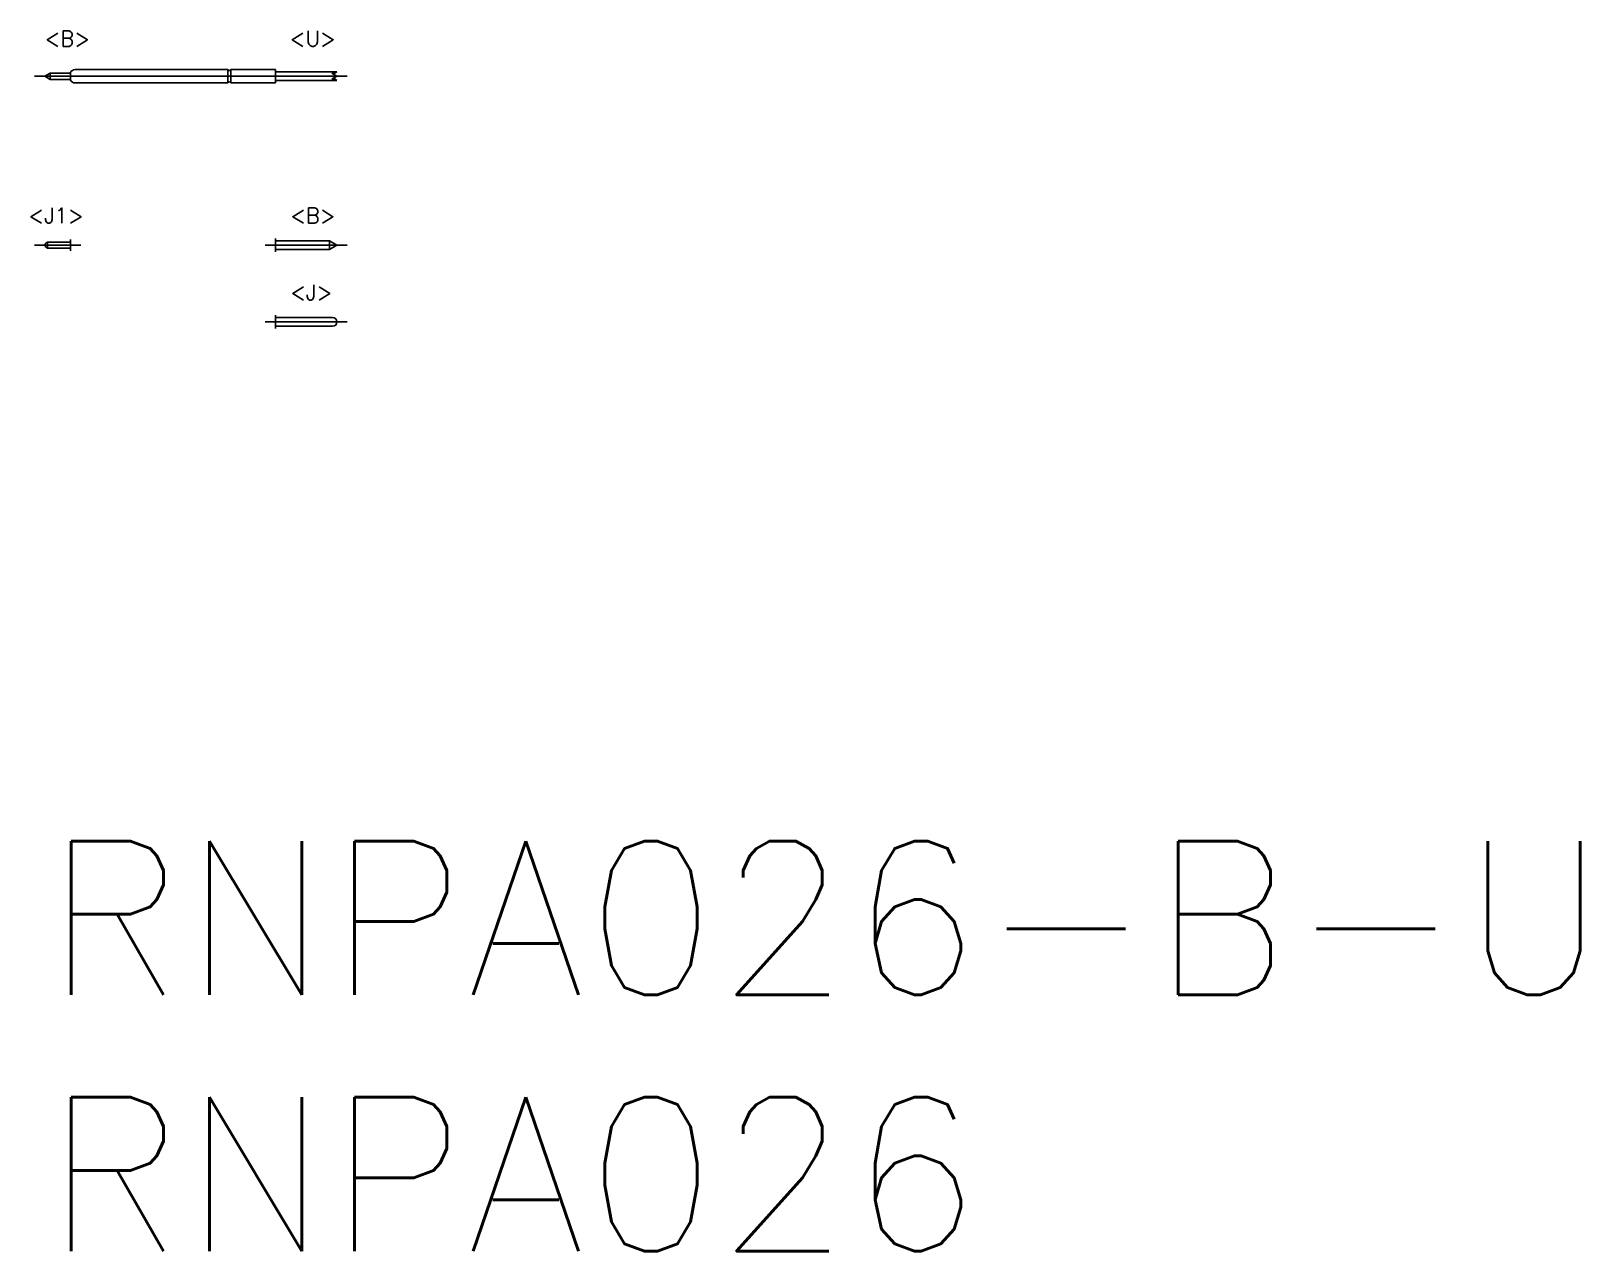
# Model space of a CAD drawing. Extents: x -0.3 to 30, y -8 to 15.8.
import ezdxf

# ---------------------------------------------------------------- set-up
doc = ezdxf.new("R2010")
doc.units = 0
doc.header["$LTSCALE"] = 0.5
doc.linetypes.add('CENTER', pattern=[50.8, 31.75, -6.35, 6.35, -6.35])
for name, color, linetype in [('MSM_CENTER', 1, 'CENTER'), ('MSM_CONTINUOUS', 7, 'CONTINUOUS'), ('MSM_PART_NUMBER', 7, 'CONTINUOUS')]:
    doc.layers.add(name, color=color, linetype=linetype)
doc.styles.get("Standard").update_dxf_attribs({"font": 'txt.shx', "height": 0.3, "bigfont": 'bigfont.shx'})

# ---------------------------------------------------------------- blocks, each defined once
blk = doc.blocks.new('*U13')
at = {"layer": 'MSM_PART_NUMBER'}
blk.add_text('RNPA026-B-U', height=3, dxfattribs=at).set_placement((0, -3))
blk = doc.blocks.new('*U14')
at = {"layer": 'MSM_PART_NUMBER'}
blk.add_text('RNPA026', height=3, dxfattribs=at).set_placement((0, -8))
blk = doc.blocks.new('*U16')
at = {"layer": 'MSM_PART_NUMBER'}
blk.add_text('<B>', height=0.3, dxfattribs=at).set_placement((-0.004, 15.508))
blk = doc.blocks.new('*U17')
at = {"layer": 'MSM_PART_NUMBER'}
blk.add_text('<J1>', height=0.3, dxfattribs=at).set_placement((-0.322, 12.055))
blk = doc.blocks.new('*U18')
at = {"layer": 'MSM_PART_NUMBER'}
blk.add_text('<U>', height=0.3, dxfattribs=at).set_placement((4.778, 15.508))
blk = doc.blocks.new('*U19')
at = {"layer": 'MSM_PART_NUMBER'}
blk.add_text('<B>', height=0.3, dxfattribs=at).set_placement((4.787, 12.055))
blk = doc.blocks.new('*U20')
at = {"layer": 'MSM_PART_NUMBER'}
blk.add_text('<J>', height=0.3, dxfattribs=at).set_placement((4.787, 10.556))

msp = doc.modelspace()

# ---------------------------------------------------------------- linework, layer by layer
at = {"layer": 'MSM_CENTER'}
for p, q in [((-0.2, 14.924), (5.9, 14.924)), ((-0.2, 11.63), (0.7, 11.63)), ((4.3, 11.63), (5.9, 11.63)), ((4.3, 10.13), (5.9, 10.13))]:
    msp.add_line(p, q, dxfattribs=at)
at = {"layer": 'MSM_CONTINUOUS'}
for p, q in [((0.104, 14.984), (0, 14.924)), ((0.104, 14.864), (0, 14.924)), ((0.104, 14.984), (0.5, 14.984)), ((0.104, 14.984), (0.104, 14.864)), ((0.104, 14.864), (0.5, 14.864)), ((0.5, 14.85), (0.5, 14.998)), ((0.59, 15.054), (3.572, 15.054)), ((3.572, 15.054), (3.572, 14.794)), ((3.628, 15.054), (4.5, 15.054)), ((3.628, 15.054), (3.628, 14.794)), ((4.5, 14.794), (4.5, 15.054)), ((4.5, 15.009), (5.7, 15.009)), ((4.5, 14.839), (5.7, 14.839)), ((5.7, 15.009), (5.599, 14.982)), ((5.7, 14.924), (5.599, 14.982)), ((5.7, 14.924), (5.599, 14.866)), ((5.7, 14.839), (5.599, 14.866)), ((5.7, 15.009), (5.64, 14.958)), ((5.7, 14.839), (5.64, 14.889)), ((0.59, 14.794), (3.572, 14.794)), ((3.628, 14.794), (4.5, 14.794)), ((0.054, 11.69), (0.025, 11.673)), ((0.054, 11.57), (0.025, 11.587)), ((0.054, 11.69), (0.5, 11.69)), ((0.054, 11.69), (0.054, 11.57)), ((0.054, 11.57), (0.5, 11.57)), ((0.5, 11.52), (0.5, 11.74)), ((4.5, 11.5), (4.5, 11.76)), ((4.5, 11.715), (5.553, 11.715)), ((4.5, 11.545), (5.553, 11.545)), ((5.7, 11.63), (5.553, 11.715)), ((5.553, 11.715), (5.553, 11.545)), ((5.7, 11.63), (5.553, 11.545)), ((4.5, 10), (4.5, 10.26)), ((4.5, 10.215), (5.615, 10.215)), ((4.5, 10.045), (5.615, 10.045))]:
    msp.add_line(p, q, dxfattribs=at)
for centre, radius, start, end in [((0.59, 14.954), 0.1, 90, 154.1581), ((0.59, 14.894), 0.1, 205.8419, 270), ((3.6, 15.064), 0.03, 199.4712, 340.5288), ((3.6, 14.784), 0.03, 19.4712, 160.5288), ((0.05, 11.63), 0.05, 120, 240), ((5.615, 10.13), 0.085, 270, 90)]:
    msp.add_arc(centre, radius, start, end, dxfattribs=at)

# ---------------------------------------------------------------- block references
for name in ['*U16', '*U18', '*U17', '*U19', '*U20', '*U13', '*U14']:
    msp.add_blockref(name, (0, 0), dxfattribs=at)

doc.saveas('drawing.dxf')
